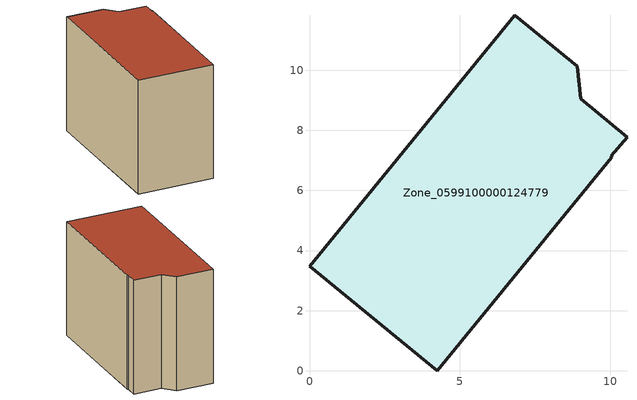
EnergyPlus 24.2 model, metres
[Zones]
Zone_0599100000124779
 floor ground (C_G): 10.05,7.1 4.25,0 0,3.47 6.82,11.83 8.9,10.13 9.02,9.05 10.56,7.78 10.03,7.16 z0
 wall outside (C_F): 4.25,0 10.05,7.1 10.03,7.16 10.56,7.78 9.02,9.05 8.9,10.13 6.82,11.83 0,3.47 4.25,0 z0:8.28
 roof outside (C_R): 10.05,7.1 10.03,7.16 10.56,7.78 9.02,9.05 8.9,10.13 6.82,11.83 0,3.47 4.25,0 z8.28
[BUILDING]
Pand.0599100000124779: North Axis=0; Terrain=City; Loads Convergence Tolerance Value=0.04; Temperature Convergence Tolerance Value=0.4; Solar Distribution=FullExterior; Maximum Number of Warmup Days=25; Minimum Number of Warmup Days=1
[Site:Location]
Rotterdam.The.Hague.AP_ZH_NLD Design_Conditions: Latitude=51.96; Longitude=4.45; Time Zone=1; Elevation=-4.5
[SITE:GROUNDTEMPERATURE:BUILDINGSURFACE]
18, 18, 18, 18, 18, 18, 18, 18, 18, 18, 18, 18
[MATERIAL] Thermal Absorptance=0.9; Solar Absorptance=0.7; Visible Absorptance=0.7
Name | Roughness | Thickness | Conductivity | Density | Specific Heat
G.TC.1946 | MediumSmooth | 0.15 | 1 | 540 | 1210
F.TC.1946 | Rough | 0.3 | 0.857143 | 1920 | 840
R.TC.1946 | MediumRough | 0.2 | 0.909091 | 1500 | 1000
[CONSTRUCTION]
C_G: G.TC.1946
C_F: F.TC.1946
C_R: R.TC.1946
[ZONE]
Zone_0599100000124779: Type=1; Multiplier=1; Ceiling Height=Autocalculate; Volume=Autocalculate; Floor Area=autocalculate; Part of Total Floor Area=Yes
[ZONEINFILTRATION:DESIGNFLOWRATE]
Infil_Zone_0599100000124779: Zone or ZoneList or Space or SpaceList=Zone_0599100000124779; Schedule=AlwaysOn; Design Flow Rate Calculation Method=Flow/Area; Flow Rate per Floor Area=0.003; Constant Term Coefficient=1; Temperature Term Coefficient=0; Velocity Term Coefficient=0; Velocity Squared Term Coefficient=0
[HVACTEMPLATE:ZONE:IDEALLOADSAIRSYSTEM]
Zone_0599100000124779: Maximum Heating Supply Air Temperature=50; Minimum Cooling Supply Air Temperature=13; Maximum Heating Supply Air Humidity Ratio=0.0156; Minimum Cooling Supply Air Humidity Ratio=0.0077; Heating Limit=NoLimit; Cooling Limit=NoLimit; Dehumidification Control Type=ConstantSensibleHeatRatio; Cooling Sensible Heat Ratio=0.7; Dehumidification Setpoint=60; Humidification Control Type=None; Humidification Setpoint=30; Outdoor Air Method=None; Outdoor Air Flow Rate per Person=0.00944; Outdoor Air Flow Rate per Zone Floor Area=0; Outdoor Air Flow Rate per Zone=0; Demand Controlled Ventilation Type=None; Outdoor Air Economizer Type=NoEconomizer; Heat Recovery Type=None; Sensible Heat Recovery Effectiveness=0.7; Latent Heat Recovery Effectiveness=0.65
[ZONECONTROL:THERMOSTAT]
ThermostatControl_Zone_0599100000124779: Zone or ZoneList=Zone_0599100000124779; Control Type Schedule=DualSetpointControlType; Control 1=Thermostat_Zone_0599100000124779; Temperature Difference Between Cutout And Setpoint=0
[THERMOSTATSETPOINT:DUALSETPOINT]
Thermostat_Zone_0599100000124779: Heating Setpoint Temperature Schedule=HeatingSetpoint_Zone_0599100000124779; Cooling Setpoint Temperature Schedule=CoolingSetpoint_Zone_0599100000124779
[SCHEDULE:COMPACT]
HeatingSetpoint_Zone_0599100000124779: Through: 12/31, For: AllDays, Until: 24:00, 21
CoolingSetpoint_Zone_0599100000124779: Through: 12/31, For: AllDays, Until: 24:00, 24
DualSetpointControlType: Through: 12/31, For: AllDays, Until: 24:00, 4
AlwaysOn: Through: 12/31, For: AllDays, Until: 24:00, 1
